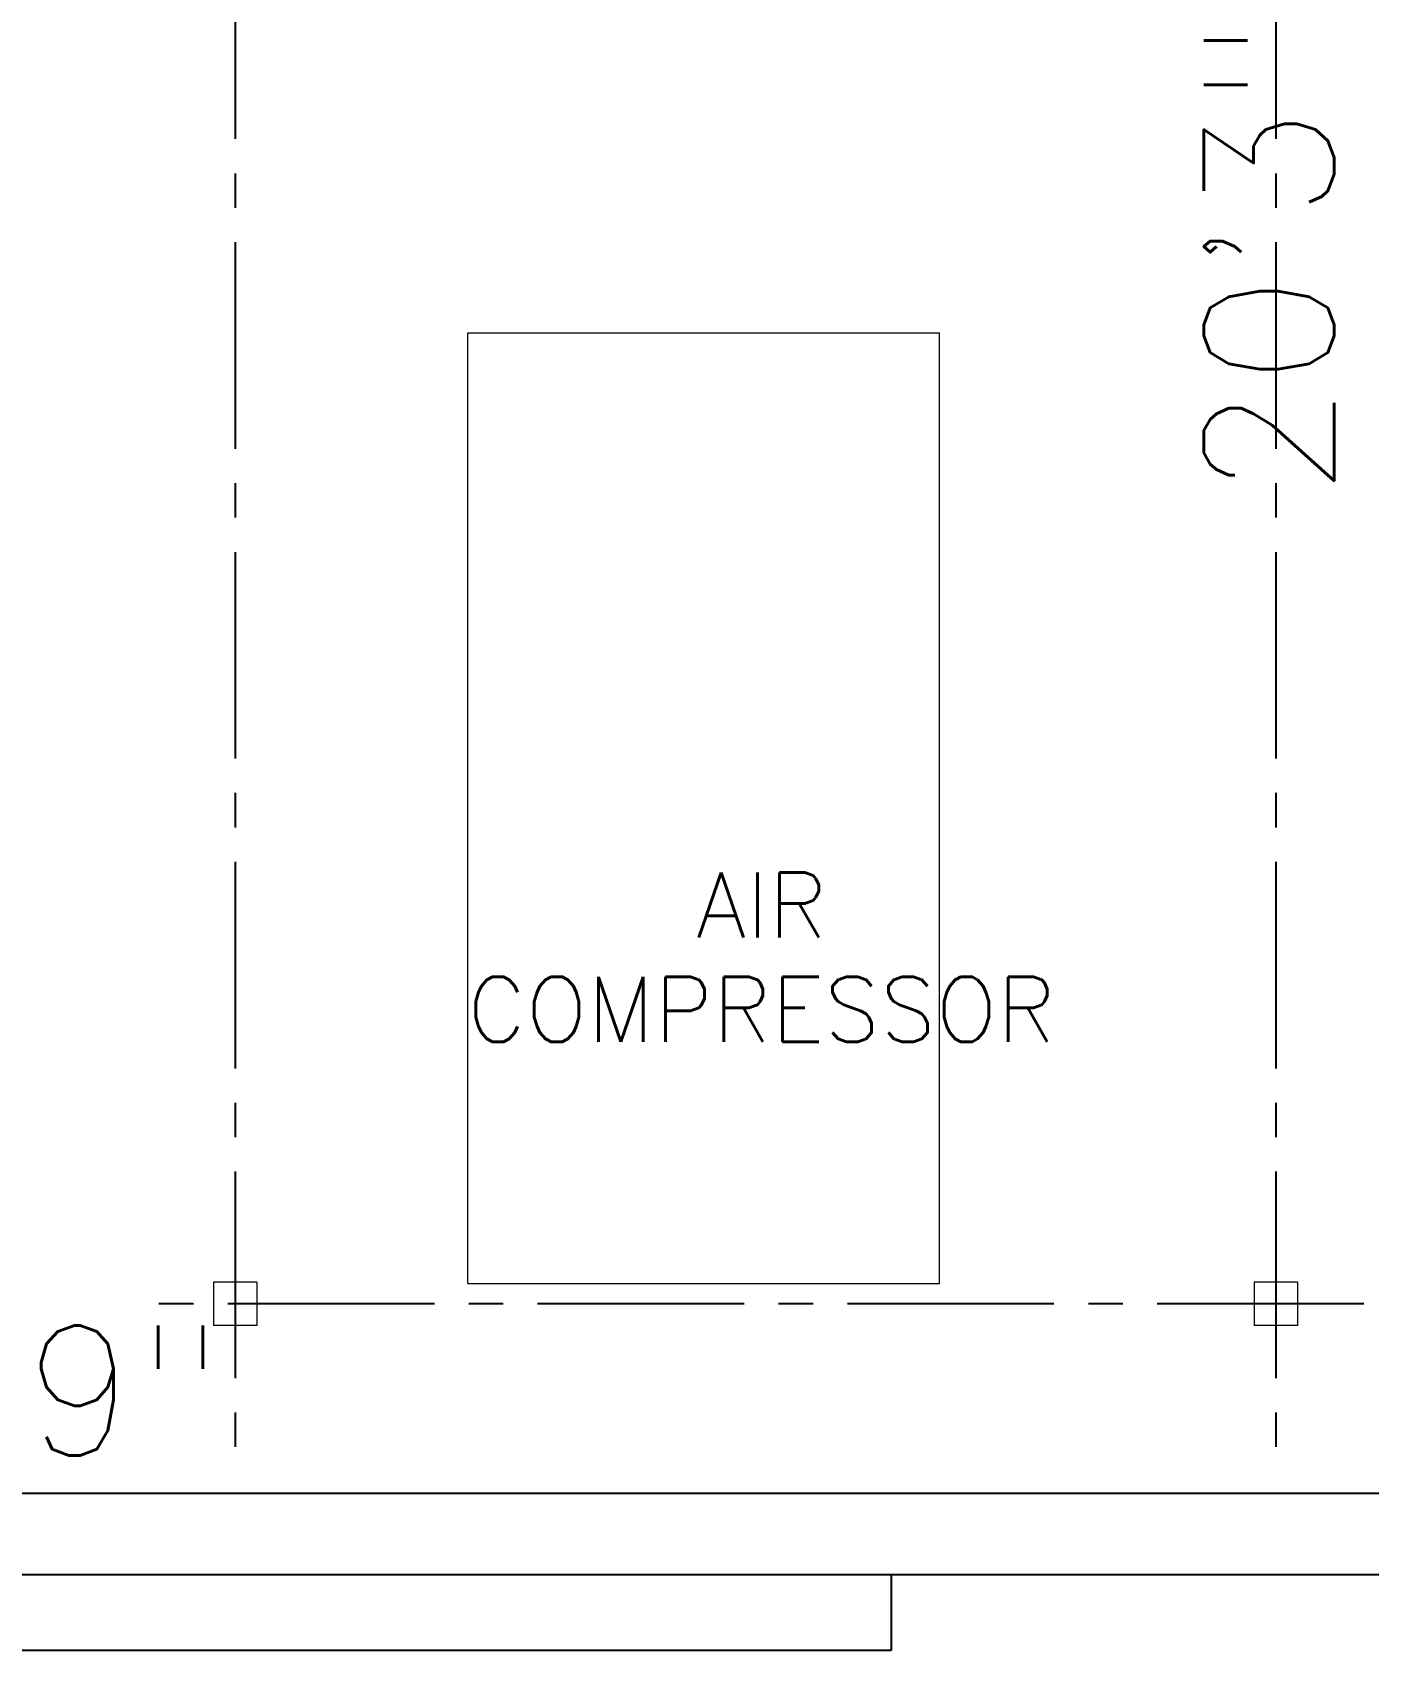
# Model space of a CAD drawing. Header units: inches. Extents: x -578 to 4567, y -980 to 6106.
# Drawn here: x 2835.3 to 2958.6, y 4172.5 to 4321.8 of the extents above; entities that cross this region are included whole.
import ezdxf
from ezdxf.enums import TextEntityAlignment as Align

# ---------------------------------------------------------------- set-up
doc = ezdxf.new("R2010")
doc.units = ezdxf.units.IN
doc.header["$LTSCALE"] = 25.4
doc.header["$MEASUREMENT"] = 0
doc.linetypes.add('CENTER2', pattern=[1.125, 0.75, -0.125, 0.125, -0.125])
for name, color, linetype in [('A-COL-GRID', 8, 'CENTER2'), ('A-DIMS', 1, 'CONTINUOUS'), ('A-ELEC', 6, 'CONTINUOUS'), ('A-TEXT', 2, 'CONTINUOUS'), ('A-WALL-CMU', 30, 'CONTINUOUS')]:
    doc.layers.add(name, color=color, linetype=linetype)
doc.layers.add('A-COLUMNS', color=6, linetype='CONTINUOUS', lineweight=20)
doc.layers.add('A-EQ', color=111, linetype='CONTINUOUS', lineweight=20)
doc.styles.add('ROMANS', font='romans')
doc.styles.add('SIMPLEX', font='simplex')

msp = doc.modelspace()

# ---------------------------------------------------------------- linework, layer by layer
at = {"layer": 'A-COL-GRID'}
for p, q in [((2854, 4502.435005), (2854, 4189.865806)), ((2950, 4502.435005), (2950, 4189.365806)), ((2958.104237, 4204.5), (2843.829203, 4204.5))]:
    msp.add_line(p, q, dxfattribs=at)
at = {"layer": 'A-COLUMNS'}
for p, q in [((2852, 4206.5), (2852, 4202.5)), ((2856, 4206.5), (2852, 4206.5)), ((2856, 4206.5), (2856, 4202.5)), ((2952, 4206.5), (2948, 4206.5)), ((2948, 4206.5), (2948, 4202.5)), ((2952, 4206.5), (2952, 4202.5)), ((2856, 4202.5), (2852, 4202.5)), ((2952, 4202.5), (2948, 4202.5))]:
    msp.add_line(p, q, dxfattribs=at)
at = {"layer": 'A-ELEC'}
for p, q in [((2914.5, 4179.5), (2815.5, 4179.5)), ((2914.5, 4179.5), (2914.5, 4172.5)), ((2914.5, 4172.5), (2815.5, 4172.5))]:
    msp.add_line(p, q, dxfattribs=at)
at = {"layer": 'A-EQ'}
for p, q in [((2875.454877, 4206.366546), (2875.454877, 4294.062483)), ((2875.454877, 4294.062483), (2918.983785, 4294.062483)), ((2918.983785, 4206.366546), (2918.983785, 4294.062483)), ((2875.454877, 4206.366546), (2918.983785, 4206.366546))]:
    msp.add_line(p, q, dxfattribs=at)
at = {"layer": 'A-WALL-CMU'}
for p, q in [((3079.5, 4187), (2762, 4187)), ((3079.5, 4179.5), (2769.5, 4179.5))]:
    msp.add_line(p, q, dxfattribs=at)

# ---------------------------------------------------------------- texts
at = {"layer": 'A-DIMS', "style": 'SIMPLEX'}
msp.add_text('20\'3"', height=12, rotation=90, dxfattribs=at).set_placement((2949.366166, 4300.977667), align=Align.MIDDLE)
msp.add_text('16\'9"', height=12, dxfattribs=at).set_placement((2830.961571, 4196.504447), align=Align.MIDDLE)
at = {"layer": 'A-TEXT', "style": 'ROMANS'}
for s, p in [('AIR', (2902.555576, 4241.274053)), ('COMPRESSOR', (2902.555576, 4231.65547))]:
    msp.add_text(s, height=6, dxfattribs=at).set_placement(p, align=Align.MIDDLE)

doc.saveas('drawing.dxf')
